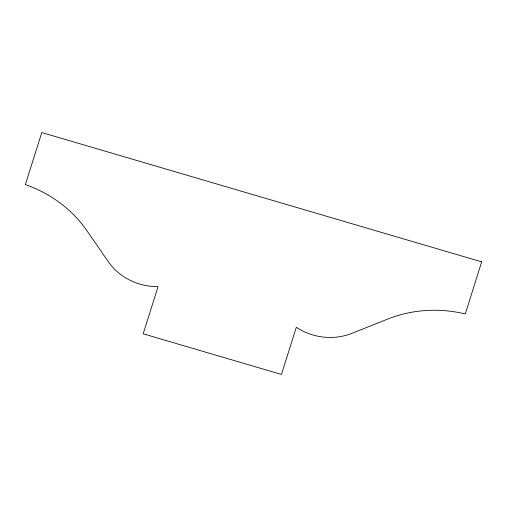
<?xml version="1.0" encoding="UTF-8"?>
<svg xmlns="http://www.w3.org/2000/svg" width="507" height="507" viewBox="0 0 507 507"><rect width="100%" height="100%" fill="white"/><g stroke="black" fill="none" stroke-linecap="round" stroke-linejoin="round"><path stroke-width="0.76" d="M481.65 261.853L465.306 313.953A119.063 106.92 11.8 0 0 387.76 319.055L351.966 333.34A55.65 49.971 11.8 0 1 296.31 327.275L281.461 374.451L143.183 333.802L158.038 286.626A55.65 49.971 11.8 0 1 108.321 261.713L86.824 230.584A119.063 106.92 11.8 0 0 25.35 184.618L41.802 132.549L481.65 261.853"/></g></svg>
